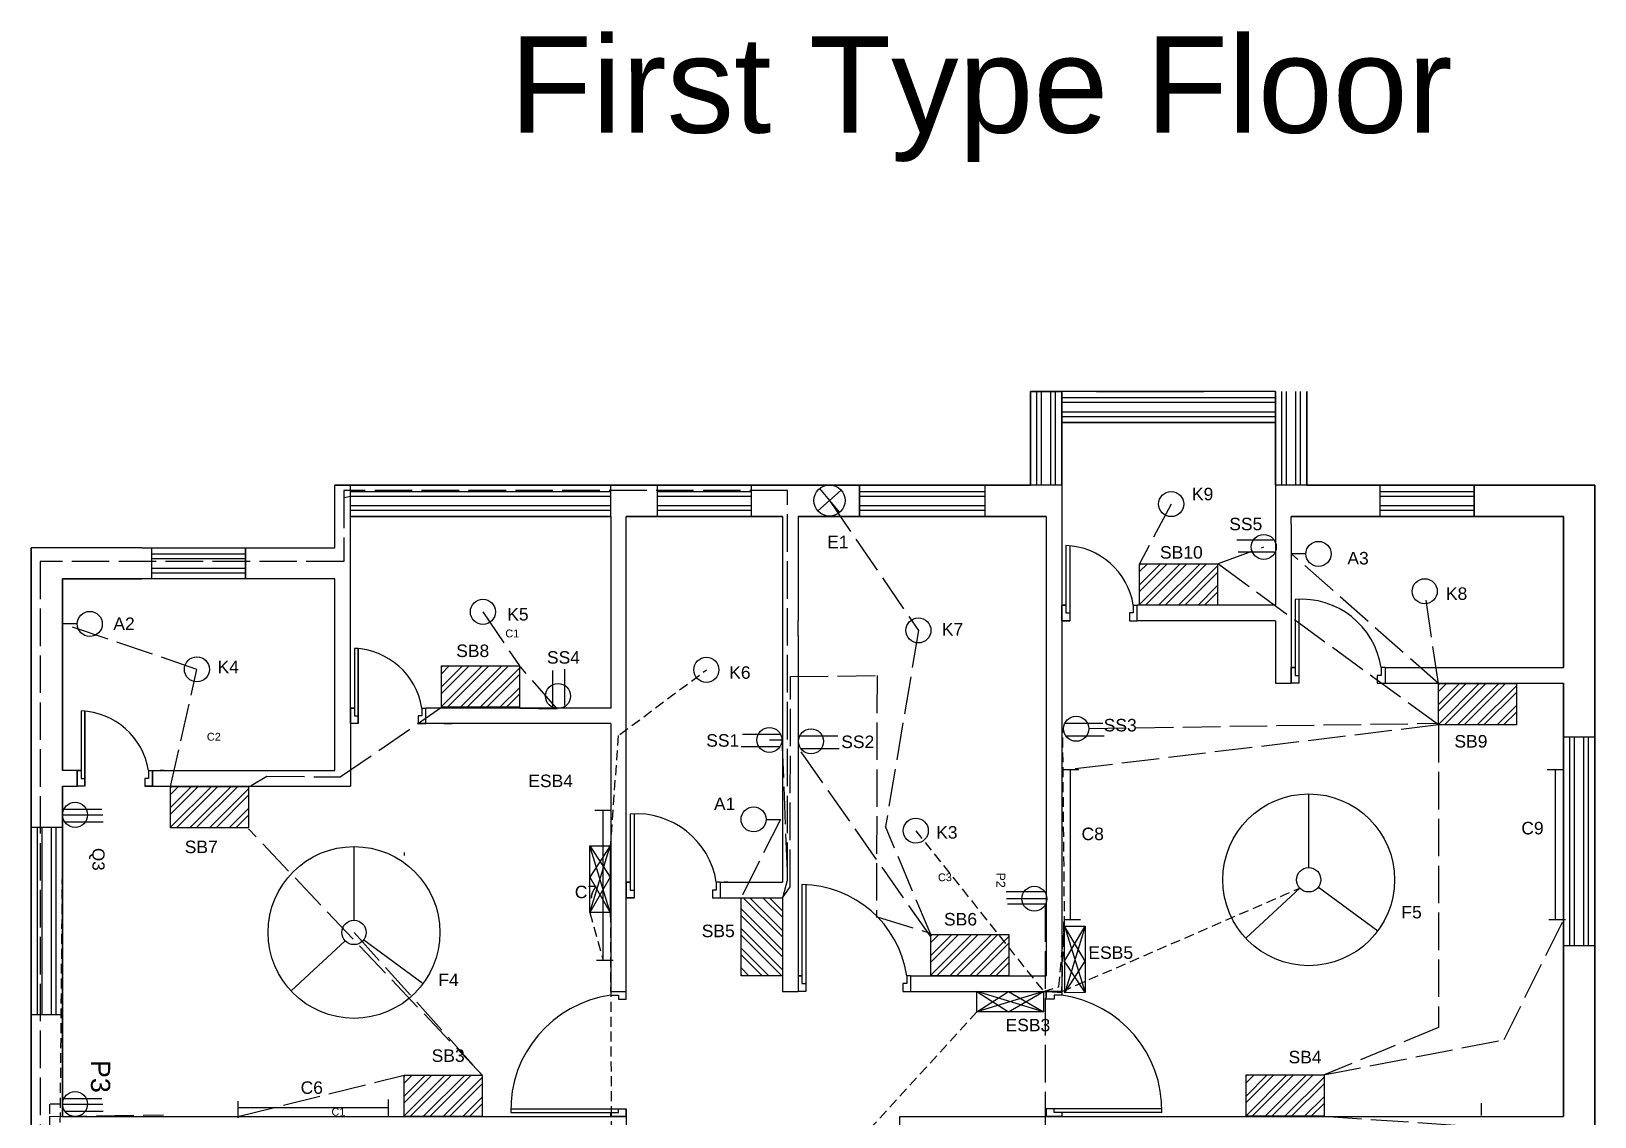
# Model space of a CAD drawing. Header units: inches. Extents: x 1981 to 2481, y 867 to 1392.
# Drawn here: x 1981 to 2481, y 1045 to 1392 of the extents above; entities that cross this region are included whole.
import ezdxf

# ---------------------------------------------------------------- set-up
doc = ezdxf.new("R2010")
doc.units = ezdxf.units.IN
doc.header["$MEASUREMENT"] = 0
doc.linetypes.add('ACAD_ISO02W100', pattern=[15, 12, -3])
doc.linetypes.add('HIDDEN2', pattern=[4.7625, 3.175, -1.5875])
for name, color, linetype in [('conduit', 7, 'ACAD_ISO02W100'), ('doors', 6, 'Continuous'), ('emfittings', 7, 'Continuous'), ('fittinglabels', 7, 'Continuous'), ('fittings', 7, 'Continuous'), ('windows', 40, 'Continuous')]:
    doc.layers.add(name, color=color, linetype=linetype)
doc.layers.add('emconduit', color=1, linetype='HIDDEN2', plot=False)
doc.styles.get("Standard").update_dxf_attribs({"font": 'arial.ttf'})

msp = doc.modelspace()

# ---------------------------------------------------------------- hatches: boundary and pattern name
at = {"layer": 'fittings'}
h = msp.add_hatch(dxfattribs=at)
h.set_pattern_fill('ANSI32', color=256, scale=0.468168)
h.set_pattern_definition([(45, (955.3584, 692.815), (-3.1532, 3.1532), []), (45, (957.4605, 692.815), (-3.1532, 3.1532), [])])
h.paths.add_polyline_path([(2335.35, 1221.87), (2335.35, 1208.64), (2360.3, 1208.64), (2360.3, 1221.87)])
h = msp.add_hatch(dxfattribs=at)
h.set_pattern_fill('ANSI32', color=256, scale=0.468168)
h.set_pattern_definition([(45, (732.1043, 660.155), (-3.1532, 3.1532), []), (45, (734.2064, 660.155), (-3.1532, 3.1532), [])])
h.paths.add_polyline_path([(2112.1, 1189.21), (2112.1, 1175.98), (2137.05, 1175.98), (2137.05, 1189.21)])
h = msp.add_hatch(dxfattribs=at)
h.set_pattern_fill('ANSI32', color=256, scale=0.468168)
h.set_pattern_definition([(45, (1050.966, 654.473), (-3.1532, 3.1532), []), (45, (1053.0683, 654.473), (-3.1532, 3.1532), [])])
h.paths.add_polyline_path([(2430.96, 1183.53), (2430.96, 1170.3), (2455.91, 1170.3), (2455.91, 1183.53)])
h = msp.add_hatch(dxfattribs=at)
h.set_pattern_fill('ANSI32', color=256, scale=0.468168)
h.set_pattern_definition([(45, (645.4916, 621.5522), (-3.1532, 3.1532), []), (45, (647.5938, 621.5522), (-3.1532, 3.1532), [])])
h.paths.add_polyline_path([(2025.48, 1150.61), (2025.48, 1137.38), (2050.43, 1137.38), (2050.43, 1150.61)])
h = msp.add_hatch(dxfattribs=at)
h.set_pattern_fill('ANSI32', color=256, scale=0.468168, angle=90)
h.set_pattern_definition([(135, (2736.9702, -289.9375), (-3.1532, -3.1532), []), (135, (2736.9702, -287.8354), (-3.1532, -3.1532), [])])
h.paths.add_polyline_path([(2207.91, 1090.06), (2221.14, 1090.06), (2221.14, 1115.01), (2207.91, 1115.01)])
h = msp.add_hatch(dxfattribs=at)
h.set_pattern_fill('ANSI32', color=256, scale=0.468168)
h.set_pattern_definition([(45, (888.6236, 574.2428), (-3.1532, 3.1532), []), (45, (890.7257, 574.2428), (-3.1532, 3.1532), [])])
h.paths.add_polyline_path([(2268.62, 1103.3), (2268.62, 1090.07), (2293.57, 1090.07), (2293.57, 1103.3)])
h = msp.add_hatch(dxfattribs=at)
h.set_pattern_fill('ANSI32', color=256, scale=0.468168)
h.set_pattern_definition([(45, (720.1954, 529.2295), (-3.1532, 3.1532), []), (45, (722.2976, 529.2295), (-3.1532, 3.1532), [])])
h.paths.add_polyline_path([(2100.19, 1058.29), (2100.19, 1045.06), (2125.14, 1045.06), (2125.14, 1058.29)])
h = msp.add_hatch(dxfattribs=at)
h.set_pattern_fill('ANSI32', color=256, scale=0.468168)
h.set_pattern_definition([(45, (989.4396, 529.3025), (-3.1532, 3.1532), []), (45, (991.542, 529.3025), (-3.1532, 3.1532), [])])
h.paths.add_polyline_path([(2369.43, 1058.36), (2369.43, 1045.13), (2394.38, 1045.13), (2394.38, 1058.36)])

# ---------------------------------------------------------------- linework, layer by layer
for p, q in [((2310.53, 1277), (2300.53, 1277)), ((2300.53, 1267), (2300.53, 1277)), ((2310.53, 1277), (2300.53, 1277)), ((2310.53, 1247), (2310.53, 1277)), ((2388.84, 1247), (2388.84, 1277)), ((2300.53, 1247), (2300.53, 1267)), ((2300.53, 1247), (2300.53, 1267)), ((2310.53, 1247), (2310.53, 1267)), ((2378.84, 1247), (2378.84, 1267)), ((2078.02, 1227), (2078.02, 1247)), ((2083.02, 1247), (2078.02, 1247)), ((2310.53, 1247), (2310.53, 1234.5)), ((2378.84, 1247), (2378.84, 1237)), ((2480.93, 1247), (2388.84, 1247)), ((2480.93, 1247), (2388.84, 1247)), ((2083.02, 1175.73), (2083.02, 1237)), ((2083.02, 1237), (2166.23, 1237)), ((2166.23, 1237), (2166.23, 1175.73)), ((2221.14, 1237), (2171.23, 1237)), ((2171.23, 1170.73), (2171.23, 1237)), ((2221.14, 1237), (2221.14, 1120.01)), ((2221.14, 1237), (2221.14, 1120.01)), ((2305.53, 1237), (2226.14, 1237)), ((2226.14, 1237), (2226.14, 1203.76)), ((2470.93, 1237), (2383.84, 1237)), ((2383.84, 1234.5), (2383.84, 1237)), ((2470.93, 1237), (2470.93, 1188.65)), ((2470.93, 1237), (2470.93, 1188.65)), ((2016.29, 1227), (1980.93, 1227)), ((2016.29, 1227), (2050.63, 1227)), ((2050.63, 1227), (2078.02, 1227)), ((1990.93, 1217), (1990.93, 1155.73)), ((2078.02, 1217), (1990.93, 1217)), ((1990.93, 1217), (2016.29, 1217)), ((2078.02, 1155.73), (2078.02, 1217)), ((2378.84, 1208.65), (2334.62, 1208.65)), ((2334.62, 1203.65), (2334.62, 1208.65)), ((2226.14, 1198.76), (2226.14, 1203.76)), ((2226.14, 1198.76), (2226.14, 1203.76)), ((2378.84, 1203.65), (2334.62, 1203.65)), ((2378.84, 1203.65), (2378.84, 1183.65)), ((2226.14, 1198.76), (2226.14, 1115.01)), ((2226.14, 1198.76), (2226.14, 1115.01)), ((2383.84, 1188.65), (2383.84, 1183.65)), ((2413.86, 1188.65), (2470.93, 1188.65)), ((2413.86, 1188.65), (2413.86, 1183.65)), ((2378.84, 1183.65), (2383.84, 1183.65)), ((2413.86, 1183.65), (2470.93, 1183.65)), ((2470.93, 1183.65), (2470.93, 1045.06)), ((2470.93, 1183.65), (2470.93, 1045.06)), ((2083.02, 1175.73), (2083.02, 1170.73)), ((2166.23, 1175.73), (2107.11, 1175.73)), ((2107.11, 1170.73), (2107.11, 1175.73)), ((2115.52, 1175.73), (2114.27, 1175.73)), ((2083.02, 1170.73), (2083.02, 1150.73)), ((2166.23, 1170.73), (2107.11, 1170.73)), ((2113.02, 1170.73), (2115.52, 1170.73)), ((2166.23, 1170.73), (2166.23, 1085.08)), ((2166.23, 1170.73), (2166.23, 1085.08)), ((2171.23, 1120.01), (2171.23, 1170.73)), ((2171.23, 1120.01), (2171.23, 1170.73)), ((1995.61, 1155.73), (1990.93, 1155.73)), ((1995.61, 1155.73), (1995.61, 1150.73)), ((2019.7, 1155.73), (2078.02, 1155.73)), ((2019.7, 1155.73), (2019.7, 1150.73)), ((2023.43, 1155.73), (2022.18, 1155.73)), ((2044.14, 1155.83), (2044.14, 1155.81)), ((1990.93, 1150.73), (1990.93, 1045.06)), ((1990.93, 1150.73), (1995.61, 1150.73)), ((2019.7, 1150.73), (2078.02, 1150.73)), ((2019.7, 1150.73), (2083.02, 1150.73)), ((2020.93, 1150.73), (2023.43, 1150.73)), ((2171.23, 1120.01), (2171.23, 1115.01)), ((2201.25, 1120.01), (2221.14, 1120.01)), ((2201.25, 1120.01), (2201.25, 1115.01)), ((2203.73, 1120.01), (2202.48, 1120.01)), ((2203.73, 1120.01), (2202.48, 1120.01)), ((2171.23, 1085.08), (2171.23, 1115.01)), ((2171.23, 1085.08), (2171.23, 1115.01)), ((2201.23, 1115.01), (2203.73, 1115.01)), ((2201.23, 1115.01), (2203.73, 1115.01)), ((2201.25, 1115.01), (2221.14, 1115.01)), ((2201.25, 1115.01), (2221.14, 1115.01)), ((2221.14, 1115.01), (2221.14, 1085.07)), ((2221.14, 1115.01), (2221.14, 1085.07)), ((2226.14, 1115.01), (2226.14, 1085.07)), ((2226.14, 1090.07), (2226.14, 1085.07)), ((2262.16, 1090.07), (2305.53, 1090.07)), ((2262.16, 1090.07), (2305.53, 1090.07)), ((2262.16, 1090.07), (2262.16, 1085.07)), ((2166.23, 1085.08), (2171.23, 1085.08)), ((2221.14, 1085.07), (2226.14, 1085.07)), ((2221.14, 1085.07), (2226.14, 1085.07)), ((2262.16, 1085.07), (2305.53, 1085.07)), ((2262.16, 1085.07), (2305.53, 1085.07)), ((2305.53, 1085.07), (2310.53, 1085.07)), ((1990.93, 1045.06), (2078.02, 1045.06)), ((2078.02, 1045.06), (2166.23, 1045.06)), ((2171.23, 1045.06), (2166.23, 1045.06)), ((2171.23, 1045.06), (2171.23, 1040.06)), ((2258.73, 1045.06), (2305.53, 1045.06)), ((2258.73, 1040.06), (2258.73, 1045.06)), ((2310.53, 1045.06), (2305.53, 1045.06)), ((2310.53, 1045.06), (2470.93, 1045.06))]:
    msp.add_line(p, q)
for points in [[(2078.02, 1247), (2300.53, 1247)], [(2300.53, 1247), (2078.02, 1247)], [(2300.53, 1247), (2078.02, 1247)], [(2300.53, 1247), (2078.02, 1247)], [(2300.53, 1247), (2083.02, 1247)], [(2300.53, 1247), (2083.02, 1247)], [(2300.53, 1247), (2083.02, 1247)], [(2300.53, 1247), (2083.02, 1247)], [(2388.84, 1247), (2480.93, 1247), (2480.93, 867.02), (2110.93, 867.02)], [(2110.93, 867.02), (2480.93, 867.02), (2480.93, 1247), (2388.84, 1247)], [(2110.93, 867.02), (2480.93, 867.02), (2480.93, 1247), (2388.84, 1247)], [(2110.93, 867.02), (2480.93, 867.02), (2480.93, 1247), (2388.84, 1247)], [(2388.84, 1247), (2480.93, 1247), (2480.93, 867.02), (2110.93, 867.02)], [(2110.93, 867.02), (2480.93, 867.02), (2480.93, 1247), (2388.84, 1247)], [(2110.93, 867.02), (2480.93, 867.02), (2480.93, 1247), (2388.84, 1247)], [(2110.93, 867.02), (2480.93, 867.02), (2480.93, 1247), (2388.84, 1247)], [(2480.93, 1117.02), (2480.93, 1247), (2388.84, 1247)], [(2480.93, 1117.02), (2480.93, 1247), (2388.84, 1247)], [(2221.14, 1237), (2171.23, 1237)], [(2171.23, 1237), (2221.14, 1237)], [(2221.14, 1237), (2171.23, 1237)], [(2305.53, 1237), (2226.14, 1237)], [(2226.14, 1237), (2305.53, 1237)], [(2305.53, 1237), (2226.14, 1237)], [(2305.53, 1237), (2305.53, 1198.76)], [(2378.84, 1237), (2378.84, 1208.65)], [(2470.93, 1188.65), (2470.93, 1237), (2383.84, 1237)], [(2383.84, 1237), (2470.93, 1237), (2470.93, 1188.65)], [(2470.93, 1188.65), (2470.93, 1237), (2383.84, 1237)], [(2470.93, 1188.65), (2470.93, 1237), (2383.84, 1237)], [(2470.93, 1188.65), (2470.93, 1237), (2383.84, 1237)], [(2310.53, 1234.5), (2310.53, 1183.65)], [(2383.84, 1234.5), (2383.84, 1183.65)], [(1990.93, 867.02), (1980.93, 867.02), (1980.93, 1227)], [(1980.93, 1227), (1980.93, 867.02), (1990.93, 867.02)], [(1990.93, 867.02), (1980.93, 867.02), (1980.93, 1227)], [(1980.93, 1227), (1980.93, 867.02), (1990.93, 867.02)], [(1980.93, 1227), (1980.93, 867.02), (1990.93, 867.02)], [(1980.93, 1227), (1980.93, 867.02), (1990.93, 867.02)], [(1990.93, 867.02), (1980.93, 867.02), (1980.93, 1227)], [(1980.93, 1227), (1980.93, 867.02), (1990.93, 867.02)], [(1990.93, 867.02), (1980.93, 867.02), (1980.93, 1227)], [(1980.93, 1227), (1980.93, 867.02), (1990.93, 867.02)], [(1980.93, 1227), (1980.93, 867.02), (1990.93, 867.02)], [(1980.93, 1227), (1980.93, 867.02), (1990.93, 867.02)], [(1990.93, 1217), (1990.93, 1155.73)], [(1990.93, 1155.73), (1990.93, 1217)], [(1990.93, 1217), (1990.93, 1155.73)], [(2305.53, 1198.76), (2305.53, 1090.07)], [(2305.53, 1198.76), (2305.53, 1090.07)], [(2310.53, 1183.65), (2310.53, 1085.07)], [(2310.53, 1183.65), (2310.53, 1085.07)], [(2470.93, 1045.06), (2470.93, 1183.65)], [(2470.93, 1183.65), (2470.93, 1045.06)], [(2470.93, 1045.06), (2470.93, 1183.65)], [(1990.93, 1150.73), (1990.93, 1045.06)], [(1990.93, 1045.06), (1990.93, 1150.73)], [(1990.93, 1150.73), (1990.93, 1045.06)]]:
    msp.add_lwpolyline(points)
at = {"layer": 'conduit'}
for p, q in [((2222.76, 1245.29), (2080.89, 1245.29)), ((2080.89, 1245.29), (2080.89, 1222.54)), ((2222.76, 1120.69), (2222.76, 1245.29)), ((2080.98, 1243.08), (2083.02, 1243.5)), ((2236.19, 1242.1), (2264.65, 1200.54)), ((2345.47, 1240.95), (2335.35, 1221.87)), ((2360.3, 1221.87), (2375.08, 1227.25)), ((2430.96, 1183.53), (2383.97, 1225.03)), ((2080.89, 1222.54), (1983.77, 1222.54)), ((1983.77, 1222.54), (1983.83, 870.94)), ((2335.35, 1221.87), (2360.3, 1221.87)), ((2430.96, 1170.3), (2360.3, 1221.87)), ((2430.96, 1183.53), (2426.56, 1213.07)), ((2125.36, 1206.49), (2137.05, 1189.21)), ((2033.9, 1188.09), (1991.02, 1202.63)), ((2264.65, 1200.54), (2254.1, 1137.78)), ((2149.09, 1175.51), (2137.35, 1188.88)), ((2223.59, 1118.48), (2223.77, 1185.79)), ((2223.77, 1185.79), (2251.41, 1186.11)), ((2251.41, 1186.11), (2251.23, 1108.73)), ((2079.72, 1153.67), (2112.1, 1175.98)), ((2137.21, 1175.65), (2149.09, 1175.51)), ((2430.96, 1170.3), (2313.26, 1156.07)), ((2319.2, 1169.2), (2430.96, 1170.86)), ((2430.96, 1170.3), (2430.96, 1073.53)), ((2217, 1165.51), (2221, 1165.51)), ((2221, 1165.51), (2221, 1165.51)), ((2221, 1165.51), (2222.76, 1120.69)), ((2268.51, 1102.72), (2225.69, 1163.79)), ((2051.23, 1150.9), (2056.28, 1153.92)), ((2056.28, 1153.92), (2079.72, 1153.67)), ((2220.54, 1140.1), (2207.91, 1115.01)), ((2125.14, 1058.29), (2050.45, 1137.04)), ((2268.62, 1103.3), (2254.1, 1137.78)), ((2100.23, 1129.47), (2100.23, 1129.47)), ((2100.23, 1129.47), (2100.23, 1128.56)), ((2221.38, 1115.49), (2222.76, 1120.69)), ((2221.14, 1115.01), (2223.59, 1118.48)), ((2305.18, 1112.96), (2305.18, 1039.91)), ((2251.43, 1108.99), (2268.35, 1103.74)), ((2451.93, 1069.66), (2471.06, 1108.14)), ((2084.14, 1103.94), (2125.14, 1058.29)), ((2430.96, 1073.53), (2394.38, 1058.36)), ((2394.24, 1058.35), (2451.93, 1069.66)), ((2047.02, 1045.06), (2100.19, 1058.29)), ((2369.43, 1058.36), (2394.38, 1058.36)), ((1986.74, 1045.11), (2023.2, 1045.65)), ((1986.74, 1045.11), (1986.74, 872.04)), ((2394.38, 1045.13), (2470.93, 1040.06))]:
    msp.add_line(p, q, dxfattribs=at)
msp.add_lwpolyline([(2025.48, 1150.61), (2033.9, 1188.09)], dxfattribs=at)
at = {"layer": 'doors', "color": 215, "true_color": 0xa953a0}
for p, q in [((2311.78, 1227.7), (2311.78, 1206.15)), ((2311.78, 1227.7), (2311.78, 1206.15)), ((2313.03, 1227.62), (2313.03, 1203.65)), ((2313.03, 1227.6), (2313.03, 1203.65)), ((2385.09, 1210.46), (2385.09, 1186.15)), ((2386.34, 1210.52), (2386.34, 1183.65)), ((2311.78, 1208.65), (2310.53, 1208.65)), ((2311.78, 1206.15), (2313.03, 1206.15)), ((2311.78, 1206.15), (2313.03, 1206.15)), ((2332.12, 1206.15), (2332.12, 1203.65)), ((2333.37, 1206.15), (2332.12, 1206.15)), ((2333.37, 1208.65), (2334.62, 1208.65)), ((2333.37, 1208.65), (2333.37, 1206.15)), ((2334.62, 1203.65), (2334.62, 1208.65)), ((2385.09, 1207.7), (2385.09, 1186.15)), ((2386.34, 1207.6), (2386.34, 1183.65)), ((2310.53, 1203.65), (2313.03, 1203.65)), ((2313.03, 1203.65), (2310.53, 1203.65)), ((2310.53, 1203.65), (2313.03, 1203.65)), ((2332.12, 1203.65), (2334.62, 1203.65)), ((2332.12, 1203.65), (2334.62, 1203.65)), ((2085.52, 1194.71), (2084.27, 1194.79)), ((2084.27, 1194.79), (2084.27, 1175.73)), ((2085.52, 1170.73), (2085.52, 1194.71)), ((2383.84, 1188.65), (2385.09, 1188.65)), ((2385.09, 1188.65), (2383.84, 1188.65)), ((2383.84, 1183.65), (2383.84, 1188.65)), ((2383.84, 1188.65), (2383.84, 1183.65)), ((2385.09, 1186.15), (2386.34, 1186.15)), ((2385.09, 1186.15), (2386.34, 1186.15)), ((2411.36, 1186.15), (2411.36, 1183.65)), ((2412.61, 1186.15), (2411.36, 1186.15)), ((2411.36, 1186.15), (2411.36, 1183.65)), ((2412.61, 1188.65), (2412.61, 1186.15)), ((2413.86, 1188.65), (2412.61, 1188.65)), ((2412.61, 1188.65), (2412.61, 1186.15)), ((2413.86, 1188.65), (2413.86, 1183.65)), ((2386.34, 1183.65), (2383.84, 1183.65)), ((2411.36, 1183.65), (2413.86, 1183.65)), ((2083.02, 1170.73), (2083.02, 1175.73)), ((2083.02, 1175.73), (2084.27, 1175.73)), ((2084.27, 1175.73), (2084.27, 1173.23)), ((2105.86, 1175.73), (2107.11, 1175.73)), ((2105.86, 1175.73), (2105.86, 1173.23)), ((2107.11, 1170.73), (2107.11, 1175.73)), ((1998.11, 1174.71), (1996.86, 1174.79)), ((1996.86, 1174.79), (1996.86, 1155.73)), ((1998.11, 1150.73), (1998.11, 1174.71)), ((2085.52, 1170.73), (2083.02, 1170.73)), ((2084.27, 1173.23), (2085.52, 1173.23)), ((2085.52, 1173.23), (2085.52, 1170.73)), ((2104.61, 1173.23), (2104.61, 1170.73)), ((2105.86, 1173.23), (2104.61, 1173.23)), ((2104.61, 1170.73), (2107.11, 1170.73)), ((1995.61, 1150.73), (1995.61, 1155.73)), ((1995.61, 1155.73), (1996.86, 1155.73)), ((1996.86, 1155.73), (1996.86, 1153.23)), ((2018.45, 1155.73), (2019.7, 1155.73)), ((2018.45, 1155.73), (2018.45, 1153.23)), ((2019.7, 1150.73), (2019.7, 1155.73)), ((1998.11, 1150.73), (1995.61, 1150.73)), ((1996.86, 1153.23), (1998.11, 1153.23)), ((1998.11, 1153.23), (1998.11, 1150.73)), ((2017.2, 1153.23), (2017.2, 1150.73)), ((2018.45, 1153.23), (2017.2, 1153.23)), ((2017.2, 1150.73), (2019.7, 1150.73)), ((2172.48, 1141.82), (2172.48, 1117.51)), ((2172.48, 1141.82), (2172.48, 1117.51)), ((2173.73, 1141.88), (2173.73, 1115.01)), ((2173.73, 1141.88), (2173.73, 1115.01)), ((2171.23, 1120.01), (2171.23, 1115.01)), ((2171.23, 1120.01), (2171.23, 1115.01)), ((2200, 1120.01), (2200, 1117.51)), ((2201.25, 1120.01), (2200, 1120.01)), ((2200, 1120.01), (2200, 1117.51)), ((2200, 1120.01), (2200, 1117.51)), ((2200, 1120.01), (2200, 1117.51)), ((2201.25, 1120.01), (2201.25, 1115.01)), ((2201.25, 1120.01), (2201.25, 1115.01)), ((2173.73, 1115.01), (2171.23, 1115.01)), ((2173.73, 1115.01), (2171.23, 1115.01)), ((2172.48, 1117.51), (2173.73, 1117.51)), ((2172.48, 1117.51), (2173.73, 1117.51)), ((2172.48, 1117.51), (2173.73, 1117.51)), ((2172.48, 1117.51), (2173.73, 1117.51)), ((2172.48, 1117.51), (2173.73, 1117.51)), ((2172.48, 1117.51), (2173.73, 1117.51)), ((2198.75, 1117.51), (2198.75, 1115.01)), ((2200, 1117.51), (2198.75, 1117.51)), ((2198.75, 1117.51), (2198.75, 1115.01)), ((2198.75, 1117.51), (2198.75, 1115.01)), ((2200, 1117.51), (2198.75, 1117.51)), ((2198.75, 1117.51), (2198.75, 1115.01)), ((2198.75, 1115.01), (2201.25, 1115.01)), ((2227.39, 1119.23), (2227.39, 1087.57)), ((2227.39, 1119.23), (2227.39, 1087.57)), ((2228.64, 1119.2), (2228.64, 1085.07)), ((2228.64, 1119.2), (2228.64, 1085.07)), ((2226.14, 1090.07), (2226.14, 1085.07)), ((2226.14, 1090.07), (2226.14, 1085.07)), ((2260.91, 1090.07), (2260.91, 1087.57)), ((2262.16, 1090.07), (2260.91, 1090.07)), ((2260.91, 1090.07), (2260.91, 1087.57)), ((2260.91, 1090.07), (2260.91, 1087.57)), ((2262.16, 1090.07), (2260.91, 1090.07)), ((2260.91, 1090.07), (2260.91, 1087.57)), ((2262.16, 1090.07), (2262.16, 1085.07)), ((2262.16, 1090.07), (2262.16, 1085.07)), ((2166.23, 1085.08), (2166.23, 1083.83)), ((2166.23, 1085.08), (2171.23, 1085.08)), ((2166.23, 1085.08), (2166.23, 1083.83)), ((2166.23, 1085.08), (2171.23, 1085.08)), ((2171.23, 1082.58), (2171.23, 1085.08)), ((2171.23, 1082.58), (2171.23, 1085.08)), ((2228.64, 1085.07), (2226.14, 1085.07)), ((2228.64, 1085.07), (2226.14, 1085.07)), ((2227.39, 1087.57), (2228.64, 1087.57)), ((2227.39, 1087.57), (2228.64, 1087.57)), ((2259.66, 1087.57), (2259.66, 1085.07)), ((2260.91, 1087.57), (2259.66, 1087.57)), ((2259.66, 1087.57), (2259.66, 1085.07)), ((2259.66, 1087.57), (2259.66, 1085.07)), ((2260.91, 1087.57), (2259.66, 1087.57)), ((2259.66, 1087.57), (2259.66, 1085.07)), ((2259.66, 1085.07), (2262.16, 1085.07)), ((2259.66, 1085.07), (2262.16, 1085.07)), ((2310.53, 1085.08), (2305.53, 1085.08)), ((2305.53, 1082.58), (2305.53, 1085.08)), ((2310.53, 1085.08), (2305.53, 1085.08)), ((2305.53, 1082.58), (2305.53, 1085.08)), ((2310.53, 1085.08), (2310.53, 1083.83)), ((2310.53, 1085.08), (2310.53, 1083.83)), ((2166.23, 1083.83), (2168.73, 1083.83)), ((2166.23, 1083.83), (2168.73, 1083.83)), ((2168.73, 1083.83), (2168.73, 1082.58)), ((2168.73, 1083.83), (2168.73, 1082.58)), ((2168.73, 1082.58), (2171.23, 1082.58)), ((2168.73, 1082.58), (2171.23, 1082.58)), ((2308.03, 1082.58), (2305.53, 1082.58)), ((2308.03, 1082.58), (2305.53, 1082.58)), ((2310.53, 1083.83), (2308.03, 1083.83)), ((2308.03, 1083.83), (2308.03, 1082.58)), ((2310.53, 1083.83), (2308.03, 1083.83)), ((2308.03, 1083.83), (2308.03, 1082.58)), ((2134.29, 1046.31), (2168.73, 1046.31)), ((2134.31, 1047.56), (2171.23, 1047.56)), ((2142.48, 1047.56), (2171.23, 1047.56)), ((2142.52, 1046.31), (2168.73, 1046.31)), ((2166.23, 1045.06), (2171.23, 1045.06)), ((2168.73, 1046.31), (2168.73, 1047.56)), ((2168.73, 1046.31), (2168.73, 1047.56)), ((2171.23, 1047.56), (2171.23, 1045.06)), ((2334.28, 1047.56), (2305.53, 1047.56)), ((2342.45, 1047.56), (2305.53, 1047.56)), ((2305.53, 1047.56), (2305.53, 1045.06)), ((2310.53, 1045.06), (2305.53, 1045.06)), ((2308.03, 1046.31), (2308.03, 1047.56)), ((2308.03, 1046.31), (2308.03, 1047.56)), ((2334.24, 1046.31), (2308.03, 1046.31)), ((2342.48, 1046.31), (2308.03, 1046.31))]:
    msp.add_line(p, q, dxfattribs=at)
at = {"layer": 'doors'}
for p, q in [((2310.53, 1208.65), (2311.78, 1208.65)), ((2310.53, 1203.65), (2310.53, 1208.65)), ((2310.53, 1208.65), (2311.78, 1208.65)), ((2310.53, 1203.65), (2310.53, 1208.65)), ((2084.27, 1194.79), (2084.27, 1173.23)), ((2084.27, 1194.79), (2084.27, 1173.23)), ((2085.52, 1194.71), (2085.52, 1170.73)), ((2085.52, 1194.69), (2085.52, 1170.73)), ((2083.02, 1175.73), (2084.27, 1175.73)), ((2083.02, 1170.73), (2083.02, 1175.73)), ((2083.02, 1175.73), (2084.27, 1175.73)), ((2084.27, 1175.73), (2083.02, 1175.73)), ((2083.02, 1170.73), (2083.02, 1175.73)), ((1996.86, 1174.79), (1996.86, 1153.23)), ((1996.86, 1174.79), (1996.86, 1153.23)), ((1998.11, 1174.71), (1998.11, 1150.73)), ((1998.11, 1174.69), (1998.11, 1150.73)), ((2084.27, 1173.23), (2085.52, 1173.23)), ((2084.27, 1173.23), (2085.52, 1173.23)), ((2107.11, 1170.73), (2104.61, 1170.73)), ((1995.61, 1155.73), (1996.86, 1155.73)), ((1995.61, 1150.73), (1995.61, 1155.73)), ((1995.61, 1155.73), (1996.86, 1155.73)), ((1996.86, 1155.73), (1995.61, 1155.73)), ((1995.61, 1150.73), (1995.61, 1155.73)), ((1996.86, 1153.23), (1998.11, 1153.23)), ((1996.86, 1153.23), (1998.11, 1153.23)), ((2019.7, 1150.73), (2017.2, 1150.73)), ((2172.48, 1139.06), (2172.48, 1117.51)), ((2172.48, 1139.06), (2172.48, 1117.51)), ((2172.48, 1139.06), (2172.48, 1117.51)), ((2172.48, 1139.06), (2172.48, 1117.51)), ((2173.73, 1138.98), (2173.73, 1115.01)), ((2173.73, 1138.98), (2173.73, 1115.01)), ((2173.73, 1138.96), (2173.73, 1115.01)), ((2173.73, 1138.96), (2173.73, 1115.01)), ((2171.23, 1120.01), (2172.48, 1120.01)), ((2171.23, 1115.01), (2171.23, 1120.01)), ((2171.23, 1120.01), (2172.48, 1120.01)), ((2172.48, 1120.01), (2171.23, 1120.01)), ((2171.23, 1115.01), (2171.23, 1120.01)), ((2171.23, 1120.01), (2172.48, 1120.01)), ((2171.23, 1115.01), (2171.23, 1120.01)), ((2171.23, 1120.01), (2172.48, 1120.01)), ((2172.48, 1120.01), (2171.23, 1120.01)), ((2171.23, 1115.01), (2171.23, 1120.01)), ((2171.23, 1115.01), (2173.73, 1115.01)), ((2173.73, 1115.01), (2171.23, 1115.01)), ((2171.23, 1115.01), (2173.73, 1115.01)), ((2171.23, 1115.01), (2173.73, 1115.01)), ((2173.73, 1115.01), (2171.23, 1115.01)), ((2171.23, 1115.01), (2173.73, 1115.01)), ((2226.14, 1090.07), (2227.39, 1090.07)), ((2226.14, 1090.07), (2227.39, 1090.07)), ((2166.23, 1046.31), (2166.23, 1045.06)), ((2166.23, 1045.06), (2166.23, 1046.31)), ((2171.23, 1045.06), (2166.23, 1045.06)), ((2171.23, 1045.06), (2171.23, 1047.56)), ((2171.23, 1047.56), (2171.23, 1045.06)), ((2305.53, 1047.56), (2305.53, 1045.06)), ((2305.53, 1045.06), (2310.53, 1045.06))]:
    msp.add_line(p, q, dxfattribs=at)
at = {"layer": 'doors', "color": 215, "true_color": 0xa953a0}
for points in [[(2385.09, 1188.65), (2383.84, 1188.65)], [(2172.48, 1120.01), (2171.23, 1120.01)], [(2172.48, 1120.01), (2171.23, 1120.01)], [(2227.39, 1090.07), (2226.14, 1090.07)], [(2227.39, 1090.07), (2226.14, 1090.07)], [(2305.53, 1085.08), (2305.53, 1083.13)], [(2305.53, 1085.08), (2305.53, 1083.13)], [(2166.23, 1046.31), (2166.23, 1045.06)], [(2310.53, 1046.31), (2310.53, 1045.06)], [(2310.53, 1046.31), (2310.53, 1045.06)]]:
    msp.add_lwpolyline(points, dxfattribs=at)
at = {"layer": 'doors'}
msp.add_lwpolyline([(2305.53, 1047.56), (2305.53, 1045.06)], dxfattribs=at)
at = {"layer": 'doors', "color": 215, "true_color": 0xa953a0}
for centre, radius, start, end in [((2310.93, 1204.99), 22.73, 9.2655, 87.8657), ((2387.06, 1184.69), 25.85, 8.8156, 94.3849), ((2083.42, 1172.07), 22.73, 9.2655, 87.8657), ((1996.01, 1152.07), 22.73, 9.2655, 87.8657), ((2174.46, 1116.04), 25.85, 8.8156, 94.3849), ((2174.46, 1116.04), 25.85, 8.8156, 94.3849), ((2227.04, 1084.98), 34.25, 8.5448, 89.4072), ((2227.04, 1084.98), 34.25, 8.5448, 89.4072), ((2171.29, 1047.16), 37.02, 97.8589, 181.315), ((2305.47, 1047.16), 37.02, 358.685, 82.1411)]:
    msp.add_arc(centre, radius, start, end, dxfattribs=at)
at = {"layer": 'emconduit'}
for p, q in [((2169.16, 1167.23), (2196.83, 1187.93)), ((2168.62, 1166.92), (2166.11, 1131.62)), ((2311.39, 1105.99), (2310.79, 1169.04)), ((1990.93, 1141.56), (1989.54, 974.38)), ((2263.8, 1136.49), (2304.68, 1085.07)), ((2310.53, 1085.07), (2386.6, 1118.13)), ((2159.57, 1110.31), (2163.79, 1095.03)), ((2166.11, 1110.31), (2166.57, 1009.15)), ((2309.55, 1086.54), (2311.39, 1105.99)), ((2310.53, 1085.08), (2311.21, 1108.07)), ((2304.68, 1085.07), (2309.55, 1086.54)), ((2310.53, 1084.62), (2304.68, 1085.07)), ((2283.37, 1078.53), (2153.4, 936.7)), ((1990.16, 1049.06), (1986.74, 1049.06)), ((1986.74, 1049.06), (1986.74, 936.71))]:
    msp.add_line(p, q, dxfattribs=at)
at = {"layer": 'emfittings'}
for p, q in [((2166.11, 1131.62), (2159.57, 1121.59)), ((2166.11, 1110.31), (2159.57, 1131.62)), ((2159.57, 1131.62), (2166.11, 1121.59)), ((2159.57, 1110.31), (2166.11, 1131.62)), ((2159.57, 1121.59), (2166.11, 1110.31)), ((2166.11, 1121.59), (2159.57, 1110.31)), ((2317.95, 1094.72), (2311.39, 1105.99)), ((2311.39, 1105.99), (2317.96, 1084.69)), ((2311.41, 1094.71), (2317.93, 1106)), ((2317.93, 1106), (2311.42, 1084.68)), ((2317.96, 1084.69), (2311.41, 1094.71)), ((2311.42, 1084.68), (2317.95, 1094.72)), ((2283.37, 1085.07), (2293.4, 1078.53)), ((2304.68, 1085.07), (2283.37, 1078.53)), ((2283.37, 1078.53), (2293.4, 1085.07)), ((2304.68, 1078.53), (2283.37, 1085.07)), ((2293.4, 1078.53), (2304.68, 1085.07)), ((2293.4, 1085.07), (2304.68, 1078.53))]:
    msp.add_line(p, q, dxfattribs=at)
for points in [[(2166.11, 1131.62), (2166.11, 1110.31), (2159.57, 1110.31), (2159.57, 1131.62)], [(2311.42, 1084.68), (2311.39, 1105.99), (2317.93, 1106), (2317.96, 1084.69)], [(2283.37, 1085.07), (2304.68, 1085.07), (2304.68, 1078.53), (2283.37, 1078.53)]]:
    msp.add_lwpolyline(points, close=True, dxfattribs=at)
at = {"layer": 'fittings'}
for p, q in [((2239.93, 1245.41), (2232.44, 1238.79)), ((2232.99, 1245.94), (2236.19, 1242.1)), ((2236.19, 1242.1), (2239.38, 1238.25)), ((2378.11, 1229.39), (2366.51, 1229.39)), ((2378.38, 1225.56), (2366.92, 1225.56)), ((2388.59, 1225.03), (2383.97, 1225.03)), ((1995.65, 1202.63), (1991.02, 1202.63)), ((2147.71, 1176.26), (2147.71, 1187.72)), ((2151.54, 1176.53), (2151.54, 1188.13)), ((2311.61, 1170.86), (2323.66, 1170.86)), ((2220.47, 1167.28), (2208.43, 1167.28)), ((2226.83, 1166.84), (2238.88, 1166.84)), ((2311.9, 1166.84), (2324.09, 1166.84)), ((2220.18, 1163.26), (2208, 1163.26)), ((2227.12, 1162.81), (2239.3, 1162.81)), ((2310.61, 1156.07), (2315.91, 1156.07)), ((2313.26, 1147.73), (2313.26, 1156.07)), ((2313.26, 1108.07), (2313.26, 1156.07)), ((2465.71, 1156.07), (2471.01, 1156.07)), ((2468.36, 1147.73), (2468.36, 1156.07)), ((2468.36, 1108.07), (2468.36, 1156.07)), ((2313.26, 1108.07), (2313.26, 1147.73)), ((2389.46, 1124.69), (2389.46, 1148.26)), ((2468.36, 1108.07), (2468.36, 1147.73)), ((1991.03, 1141.56), (2003.78, 1141.56)), ((1991.45, 1143.33), (2003.5, 1143.33)), ((2161.14, 1143.03), (2166.44, 1143.03)), ((2163.79, 1134.68), (2163.79, 1143.03)), ((2163.79, 1095.03), (2163.79, 1143.03)), ((2215.91, 1140.1), (2220.54, 1140.1)), ((1991.74, 1139.31), (2003.93, 1139.31)), ((2084.14, 1107.84), (2084.14, 1131.41)), ((2163.79, 1095.03), (2163.79, 1134.68)), ((2304.89, 1116.98), (2292.71, 1116.98)), ((2386.6, 1118.13), (2369.34, 1102.08)), ((2392.6, 1118.46), (2411.53, 1104.42)), ((2305.61, 1114.73), (2292.86, 1114.73)), ((2305.18, 1112.96), (2293.14, 1112.96)), ((2311.21, 1108.07), (2316.51, 1108.07)), ((2466.3, 1108.07), (2471.61, 1108.07)), ((2081.29, 1101.28), (2064.02, 1085.24)), ((2087.28, 1101.61), (2106.21, 1087.58)), ((2161.73, 1095.03), (2167.04, 1095.03)), ((1991.45, 1050.83), (2003.5, 1050.83)), ((1991.45, 1050.83), (2003.5, 1050.83)), ((2095.02, 1050.56), (2095.02, 1045.25)), ((1991.03, 1049.06), (2003.78, 1049.06)), ((1991.03, 1049.06), (2003.78, 1049.06)), ((1991.74, 1046.81), (2003.93, 1046.81)), ((1991.74, 1046.81), (2003.93, 1046.81)), ((2047.02, 1049.96), (2047.02, 1044.65)), ((2047.02, 1047.91), (2086.68, 1047.91)), ((2047.02, 1047.91), (2095.02, 1047.91)), ((2086.68, 1047.91), (2095.02, 1047.91)), ((2444.61, 1049.3), (2444.61, 1045.4))]:
    msp.add_line(p, q, dxfattribs=at)
for points in [[(2335.35, 1221.87), (2360.3, 1221.87), (2360.3, 1208.64), (2335.35, 1208.64)], [(2112.1, 1189.21), (2137.05, 1189.21), (2137.05, 1175.98), (2112.1, 1175.98)], [(2430.96, 1183.53), (2455.91, 1183.53), (2455.91, 1170.3), (2430.96, 1170.3)], [(2025.48, 1150.61), (2050.43, 1150.61), (2050.43, 1137.38), (2025.48, 1137.38)], [(2207.91, 1090.06), (2207.91, 1115.01), (2221.14, 1115.01), (2221.14, 1090.06)], [(2268.62, 1103.3), (2293.57, 1103.3), (2293.57, 1090.07), (2268.62, 1090.07)], [(2100.19, 1058.29), (2125.14, 1058.29), (2125.14, 1045.06), (2100.19, 1045.06)], [(2369.43, 1058.36), (2394.38, 1058.36), (2394.38, 1045.13), (2369.43, 1045.13)]]:
    msp.add_lwpolyline(points, close=True, dxfattribs=at)
for centre, radius in [((2236.19, 1242.1), 5), ((2345.47, 1240.95), 4.01), ((2375.08, 1227.25), 4), ((2392.59, 1225.03), 4), ((2426.56, 1213.07), 4.01), ((2125.36, 1206.49), 4.01), ((1999.65, 1202.63), 4), ((2264.65, 1200.54), 4.01), ((2033.9, 1188.09), 4.01), ((2196.83, 1187.93), 4.01), ((2149.39, 1179.56), 4), ((2315.09, 1169.09), 4), ((2217, 1165.51), 4), ((2230.3, 1165.07), 4), ((1994.93, 1141.56), 4), ((2389.46, 1120.78), 27.47), ((2211.91, 1140.1), 4), ((2263.8, 1136.49), 4.01), ((2084.14, 1103.94), 27.47), ((2389.46, 1120.78), 3.9), ((2301.71, 1114.73), 4), ((2084.14, 1103.94), 3.9), ((1994.93, 1049.06), 4), ((1994.93, 1049.06), 4)]:
    msp.add_circle(centre, radius, dxfattribs=at)
at = {"layer": 'windows'}
for p, q in [((2300.53, 1267), (2300.53, 1277)), ((2300.53, 1258.01), (2300.53, 1277)), ((2300.53, 1277), (2300.53, 1247)), ((2300.53, 1277), (2300.53, 1247)), ((2310.53, 1264.5), (2310.53, 1277)), ((2378.84, 1277), (2310.53, 1277)), ((2378.84, 1277), (2310.53, 1277)), ((2310.53, 1277), (2310.53, 1247)), ((2321.54, 1277), (2355.88, 1277)), ((2378.84, 1258.01), (2378.84, 1277)), ((2378.84, 1277), (2378.84, 1247)), ((2378.84, 1277), (2378.84, 1247)), ((2388.84, 1277), (2388.84, 1247)), ((2378.84, 1267), (2310.53, 1267)), ((2109.47, 1247), (2143.8, 1247)), ((2211.15, 1247), (2211.15, 1237)), ((2237.05, 1247), (2271.38, 1247)), ((2245.84, 1247), (2245.84, 1237)), ((2310.53, 1247), (2300.53, 1247)), ((2388.84, 1247), (2378.84, 1247)), ((2442.34, 1237), (2442.34, 1247)), ((2166.23, 1237), (2083.02, 1237)), ((2016.29, 1227), (2050.63, 1227)), ((2049.48, 1217), (2049.48, 1227)), ((1990.93, 1137.56), (1980.93, 1137.56)), ((1990.93, 1137.56), (1980.93, 1137.56)), ((1990.93, 1077.56), (1980.93, 1077.56)), ((1990.93, 1077.56), (1980.93, 1077.56))]:
    msp.add_line(p, q, dxfattribs=at)
at = {"layer": 'windows', "color": 31, "true_color": 0xfecc66}
for p, q in [((2300.53, 1277), (2300.53, 1267)), ((2300.53, 1277), (2310.53, 1277)), ((2310.53, 1267), (2310.53, 1277)), ((2083.02, 1237), (2083.02, 1247)), ((2166.23, 1237), (2166.23, 1247)), ((2181.15, 1237), (2181.15, 1247)), ((2211.15, 1247), (2211.15, 1237)), ((2245.84, 1237), (2245.84, 1247)), ((2285.83, 1247), (2285.83, 1237)), ((2310.53, 1247), (2300.53, 1247)), ((2388.84, 1247), (2378.84, 1247)), ((2412.34, 1237), (2412.34, 1247)), ((2442.34, 1247), (2442.34, 1237)), ((2019.48, 1217), (2019.48, 1227)), ((2049.48, 1227), (2049.48, 1217)), ((2470.93, 1166.53), (2480.93, 1166.53)), ((2470.93, 1099.81), (2480.93, 1099.81))]:
    msp.add_line(p, q, dxfattribs=at)
for points in [[(2302.53, 1247), (2302.53, 1277)], [(2304.03, 1247), (2304.03, 1277)], [(2307.03, 1247), (2307.03, 1277)], [(2308.53, 1247), (2308.53, 1277)], [(2380.84, 1247), (2380.84, 1277)], [(2382.34, 1247), (2382.34, 1277)], [(2385.34, 1247), (2385.34, 1277)], [(2386.84, 1247), (2386.84, 1277)], [(2310.53, 1275), (2378.84, 1275)], [(2310.53, 1273.5), (2378.84, 1273.5)], [(2310.53, 1270.5), (2378.84, 1270.5)], [(2310.53, 1269), (2378.84, 1269)], [(2083.02, 1245), (2166.23, 1245)], [(2083.02, 1243.5), (2166.23, 1243.5)], [(2083.02, 1240.5), (2166.23, 1240.5)], [(2181.15, 1245), (2211.15, 1245)], [(2181.15, 1243.5), (2211.15, 1243.5)], [(2181.15, 1240.5), (2211.15, 1240.5)], [(2245.84, 1245), (2285.83, 1245)], [(2245.84, 1243.5), (2285.83, 1243.5)], [(2245.84, 1240.5), (2285.83, 1240.5)], [(2412.34, 1245), (2442.34, 1245)], [(2412.34, 1243.5), (2442.34, 1243.5)], [(2412.34, 1240.5), (2442.34, 1240.5)], [(2083.02, 1239), (2166.23, 1239)], [(2181.15, 1239), (2211.15, 1239)], [(2245.84, 1239), (2285.83, 1239)], [(2412.34, 1239), (2442.34, 1239)], [(2019.48, 1225), (2049.48, 1225)], [(2019.48, 1223.5), (2049.48, 1223.5)], [(2019.48, 1220.5), (2049.48, 1220.5)], [(2019.48, 1219), (2049.48, 1219)], [(2472.93, 1099.81), (2472.93, 1166.53)], [(2474.43, 1099.81), (2474.43, 1166.53)], [(2477.43, 1099.81), (2477.43, 1166.53)], [(2478.93, 1099.81), (2478.93, 1166.53)], [(1982.93, 1077.56), (1982.93, 1137.56)], [(1982.93, 1077.56), (1982.93, 1137.56)], [(1984.43, 1077.56), (1984.43, 1137.56)], [(1984.43, 1077.56), (1984.43, 1137.56)], [(1987.43, 1077.56), (1987.43, 1137.56)], [(1987.43, 1077.56), (1987.43, 1137.56)], [(1988.93, 1077.56), (1988.93, 1137.56)], [(1988.93, 1077.56), (1988.93, 1137.56)], [(2472.93, 1099.81), (2472.93, 1133.24)], [(2474.43, 1099.81), (2474.43, 1133.24)], [(2477.43, 1099.81), (2477.43, 1133.24)], [(2478.93, 1099.81), (2478.93, 1133.24)]]:
    msp.add_lwpolyline(points, dxfattribs=at)
at = {"layer": 'windows'}
for points in [[(2310.53, 1277), (2310.53, 1247)], [(2310.53, 1247), (2310.53, 1277)], [(2310.53, 1277), (2310.53, 1247)], [(2310.53, 1277), (2310.53, 1247)], [(2388.84, 1277), (2388.84, 1247)], [(2388.84, 1247), (2388.84, 1277)], [(2388.84, 1277), (2388.84, 1247)], [(2388.84, 1277), (2388.84, 1247)], [(2378.84, 1267), (2310.53, 1267)], [(2310.53, 1267), (2378.84, 1267)], [(2378.84, 1267), (2310.53, 1267)], [(2378.84, 1267), (2310.53, 1267)], [(2285.83, 1247), (2285.83, 1237)], [(2166.23, 1237), (2083.02, 1237)], [(2083.02, 1237), (2166.23, 1237)], [(2166.23, 1237), (2083.02, 1237)], [(2470.93, 1082.39), (2470.93, 1166.53)]]:
    msp.add_lwpolyline(points, dxfattribs=at)

# ---------------------------------------------------------------- texts
msp.add_text('P2', height=2.849, rotation=270).set_placement((2289.58, 1123.1))
at = {"insert": (2133.92, 1390.54), "char_height": 30.836, "attachment_point": 1}
msp.add_mtext('First Type Floor', dxfattribs=at)
at = {"insert": (2235.45, 1230.83), "char_height": 4, "attachment_point": 1}
msp.add_mtext_dynamic_manual_height_columns('E1', width=6.873, gutter_width=20, heights=[0], dxfattribs=at)
at = {"layer": 'conduit'}
for s, p in [('C1', (2132.54, 1198.32)), ('C2', (2037.08, 1165.28)), ('C1', (2076.93, 1045.33))]:
    msp.add_text(s, height=2.5, dxfattribs=at).set_placement(p)
for s, height, rotation, p in [('Q3', 3.898, 270, (2000.47, 1130.96)), ('C3', 2.5, 1.1219, (2270.91, 1120.29)), ('P3', 6.144, 270, (2000.02, 1063.15))]:
    msp.add_text(s, height=height, rotation=rotation, dxfattribs=at).set_placement(p)
at = {"layer": 'fittinglabels', "char_height": 4}
for s, width, heights, insert, attachment_point in [('K9', 6.6164, [0], (2352.12, 1246.17), 1), ('SS5', 6.9502, [2.59], (2364.05, 1236.57), 1), ('SB10', 10.7865, [3.5], (2341.9, 1227.51), 1), ('A3', 6.1268, [0], (2401.82, 1225.65), 1), ('K8', 6.6164, [0], (2433.34, 1214.31), 1), ('K5', 6.6164, [0], (2133.14, 1207.7), 1), ('A2', 6.1268, [0], (2007.17, 1204.68), 1), ('K7', 6.6164, [0], (2272.11, 1202.89), 1), ('SB8', 10.7865, [3.96], (2116.83, 1196.03), 1), ('K4', 6.6164, [0], (2040.49, 1190.87), 1), ('SS4', 6.3911, [2.59], (2145.85, 1193.91), 1), ('K6', 6.6164, [0], (2204.13, 1189.07), 1), ('SS3', 9.9847, [4.14], (2323.89, 1172.24), 1), ('SS1', 9.9847, [0], (2207.34, 1167.35), 3), ('SS2', 9.9847, [0], (2239.96, 1166.91), 1), ('SB9', 10.7865, [23.01], (2436.05, 1167.08), 1), ('ESB4', 9.9942, [0], (2139.89, 1154.42), 1), ('A1', 6.1268, [0], (2199.26, 1147.06), 1), ('K3', 6.6164, [0], (2270.31, 1137.97), 1), ('C8', 12.5171, [0], (2316.81, 1137.47), 1), ('C9', 12.5171, [0], (2457.45, 1139.31), 1), ('SB7', 10.7865, [3.5], (2030.01, 1133.31), 1), ('C7', 12.5171, [0], (2154.75, 1118.9), 1), ('SB6', 10.7865, [3.5], (2272.82, 1110.17), 1), ('F5', 6.164, [0], (2419.1, 1112.44), 1), ('SB5', 10.7865, [3.5], (2195.34, 1106.43), 1), ('F4', 7.0647, [0], (2111.13, 1090.8), 1), ('ESB3', 9.9942, [0], (2292.52, 1076.31), 1), ('SB3', 10.7865, [3.5], (2108.97, 1066.55), 1), ('SB4', 10.7865, [3.5], (2383.01, 1066.08), 1), ('C6', 12.5171, [0], (2067.06, 1056.32), 1)]:
    msp.add_mtext_dynamic_manual_height_columns(s, width=width, gutter_width=12.5, heights=heights, dxfattribs=dict(at, insert=insert, attachment_point=attachment_point))
at = {"layer": 'fittinglabels', "insert": (2319, 1099.48), "char_height": 4, "attachment_point": 1, "rotation": 0.085}
msp.add_mtext_dynamic_manual_height_columns('ESB5', width=9.9942, gutter_width=12.5, heights=[0], dxfattribs=at)

doc.saveas('drawing.dxf')
